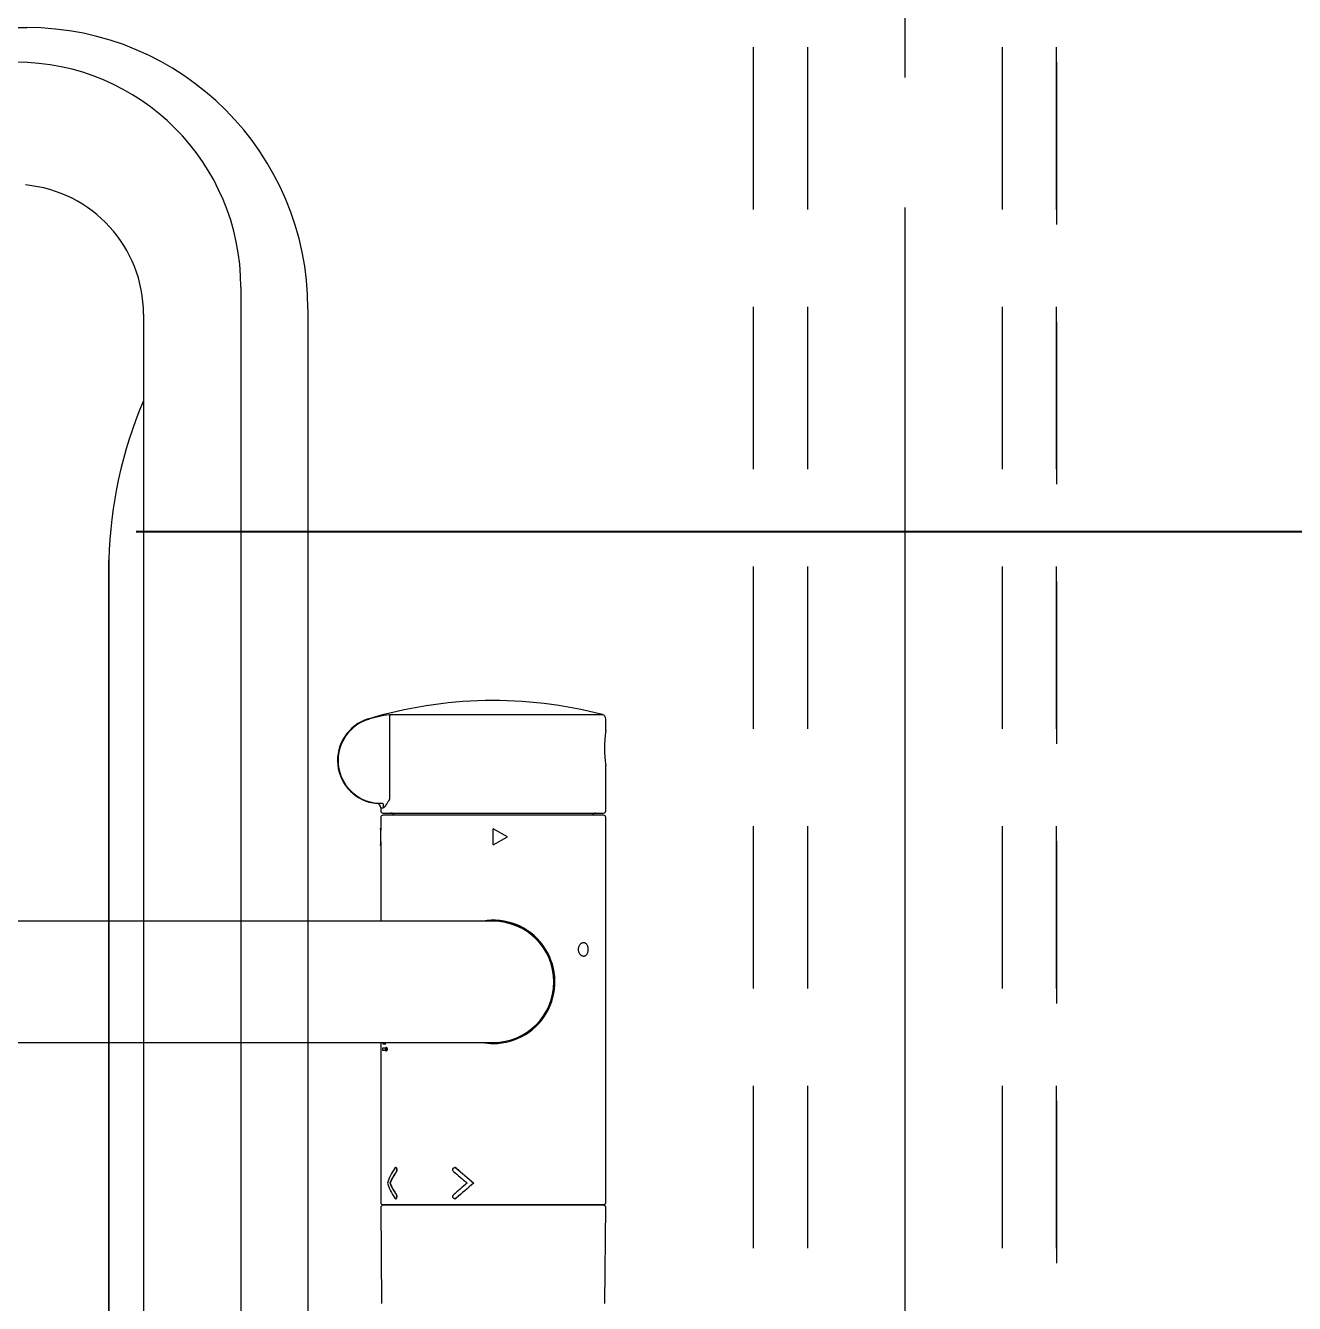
# Model space of a CAD drawing. Header units: millimetres. Extents: x 8300 to 125598, y -10383 to 40000.
# Drawn here: x 45196.7 to 45490, y 16023.2 to 16318.5 of the extents above; entities that cross this region are included whole.
import ezdxf

# ---------------------------------------------------------------- set-up
doc = ezdxf.new("R2010")
doc.units = ezdxf.units.MM
doc.header["$LTSCALE"] = 300
doc.linetypes.add('CADEWA_LINE5', pattern=[1.2, 0.9, -0.1, 0.1, -0.1])
doc.linetypes.add('DASH-S', pattern=[0.2, 0.125, -0.075])
doc.layers.add('E配T_その他－１', color=7, linetype='CONTINUOUS')
doc.layers.add('K建0_壁', color=7, linetype='CONTINUOUS')

# ---------------------------------------------------------------- blocks, each defined once
blk = doc.blocks.new('ZGroup340', base_point=(46020.26, 16993.26))
at = {"layer": 'E配T_その他－１', "color": 1, "linetype": 'CADEWA_LINE5', "lineweight": 40}
blk.add_line((47292.34, 16201.5), (44410.49, 16201.5), dxfattribs=at)

msp = doc.modelspace()

# ---------------------------------------------------------------- linework, layer by layer
at = {"layer": 'K建0_壁', "color": 250, "linetype": 'CADEWA_LINE5', "lineweight": -3}
msp.add_line((45400, 13846.46), (45400, 17945.76), dxfattribs=at)
at = {"layer": 'K建0_壁', "color": 250, "linetype": 'DASH-S', "lineweight": -3}
for p, q in [((45365, 15436), (45365, 16550)), ((45377.5, 15436), (45377.5, 16550)), ((45422.5, 15436), (45422.5, 16550)), ((45435, 16550), (45435, 15436)), ((45435, 15436), (45435, 16550))]:
    msp.add_line(p, q, dxfattribs=at)
at = {"layer": 'K建0_壁', "color": 250, "linetype": 'Continuous', "lineweight": -3}
for p, q in [((44841, 16318), (45197, 16318)), ((45246.5, 16258), (45246.5, 15907.5)), ((45224, 16251.76), (45224, 15907.5)), ((45262, 16253), (45262, 15562)), ((45275.96, 16158.24), (45276.26, 16158.24)), ((45280.89, 16158.29), (45280.89, 16139.72)), ((45281.58, 16159.26), (45330.1, 16159.26)), ((45330.84, 16155.54), (45330.84, 16158.29)), ((45330.84, 16137), (45330.84, 16147.5)), ((45278.49, 16138.71), (45277.94, 16138.71)), ((45278.84, 16137.71), (45279.38, 16137.71)), ((45278.84, 16137.71), (45278.84, 16137)), ((45279.34, 16136.5), (45330.34, 16136.5)), ((45278.84, 16135.5), (45278.84, 16132.5)), ((45330.34, 16136), (45279.34, 16136)), ((45330.84, 16046.5), (45330.84, 16135.5)), ((45278.79, 16133), (45278.79, 16132.5)), ((45278.8, 16132.5), (45278.79, 16132.5)), ((45278.8, 16132.5), (45278.8, 16129.5)), ((45308.09, 16131), (45304.84, 16132.88)), ((45304.84, 16129.13), (45304.84, 16132.88)), ((45304.84, 16129.13), (45308.09, 16131)), ((45278.8, 16129.5), (45278.79, 16129.5)), ((45278.79, 16129.5), (45278.79, 16129)), ((45278.84, 16129.84), (45278.84, 16111.5)), ((45200.84, 16111.5), (45098.42, 16111.5)), ((45304.84, 16111.5), (45200.84, 16111.5)), ((45098.42, 16083.5), (45200.84, 16083.5)), ((45200.84, 16083.5), (45304.84, 16083.5)), ((45278.84, 16083.5), (45278.84, 16046.5)), ((45279.87, 16083.5), (45279.87, 16083.11)), ((45279.92, 16083.11), (45279.92, 16083.5)), ((45279.32, 16081.65), (45279.32, 16082.26)), ((45279.87, 16083.11), (45279.45, 16083.11)), ((45279.87, 16083.11), (45279.92, 16083.11)), ((45279.88, 16082.26), (45279.92, 16082.26)), ((45279.88, 16081.65), (45279.92, 16081.65)), ((45279.92, 16081.65), (45279.92, 16082.26)), ((45280.16, 16082.36), (45280.11, 16082.36)), ((45280.11, 16081.55), (45280.16, 16081.55)), ((45282.32, 16054.6), (45282.27, 16054.6)), ((45282.44, 16053.72), (45282.48, 16053.72)), ((45295.97, 16054.6), (45295.96, 16054.6)), ((45296.26, 16054.49), (45296.27, 16054.49)), ((45280.94, 16051), (45280.99, 16051)), ((45300.32, 16051), (45300.33, 16051)), ((45282.44, 16048.29), (45282.48, 16048.29)), ((45279.34, 16046), (45278.85, 16045.5)), ((45278.85, 16045.5), (45279.04, 16023.2)), ((45279.34, 16046), (45330.34, 16046)), ((45330.34, 16046), (45279.34, 16046)), ((45282.27, 16047.4), (45282.32, 16047.4)), ((45295.96, 16047.4), (45295.97, 16047.4)), ((45296.26, 16047.52), (45296.27, 16047.52)), ((45330.84, 16045.5), (45330.34, 16046)), ((45330.65, 16023.2), (45330.84, 16045.5))]:
    msp.add_line(p, q, dxfattribs=at)
for points in [[(45216, 15907.5), (45216, 16195), (45216, 15907.5), (45216, 15620)], [(45326.75, 16105), (45326.76, 16105.12), (45326.76, 16105.23), (45326.76, 16105.34), (45326.75, 16105.45), (45326.73, 16105.56), (45326.7, 16105.67), (45326.66, 16105.77), (45326.62, 16105.87), (45326.55, 16106.01), (45326.46, 16106.15), (45326.35, 16106.28), (45326.22, 16106.39), (45326.16, 16106.43), (45326.1, 16106.46), (45326.03, 16106.49), (45325.96, 16106.51), (45325.83, 16106.54), (45325.7, 16106.54), (45325.56, 16106.53), (45325.43, 16106.5), (45325.36, 16106.47), (45325.29, 16106.44), (45325.23, 16106.41), (45325.16, 16106.37), (45325.02, 16106.26), (45324.9, 16106.14), (45324.8, 16106), (45324.7, 16105.86), (45324.64, 16105.76), (45324.6, 16105.66), (45324.55, 16105.55), (45324.52, 16105.45), (45324.47, 16105.23), (45324.46, 16105.01), (45324.47, 16104.78), (45324.52, 16104.56), (45324.55, 16104.46), (45324.59, 16104.35), (45324.64, 16104.25), (45324.7, 16104.15), (45324.79, 16104), (45324.9, 16103.87), (45325.02, 16103.75), (45325.16, 16103.64), (45325.22, 16103.6), (45325.29, 16103.57), (45325.36, 16103.54), (45325.44, 16103.51), (45325.57, 16103.48), (45325.7, 16103.47), (45325.83, 16103.47), (45325.96, 16103.5), (45326.03, 16103.52), (45326.1, 16103.55), (45326.16, 16103.58), (45326.22, 16103.62), (45326.35, 16103.72), (45326.45, 16103.85), (45326.54, 16103.99), (45326.62, 16104.14), (45326.66, 16104.24), (45326.7, 16104.34), (45326.73, 16104.45), (45326.75, 16104.56), (45326.76, 16104.67), (45326.76, 16104.78), (45326.76, 16104.89)], [(45280.24, 16081.96), (45280.24, 16081.97), (45280.24, 16081.98), (45280.24, 16081.99), (45280.24, 16082), (45280.24, 16082.01), (45280.24, 16082.02), (45280.23, 16082.04), (45280.23, 16082.05), (45280.23, 16082.06), (45280.23, 16082.07), (45280.23, 16082.08), (45280.23, 16082.09), (45280.23, 16082.1), (45280.23, 16082.11), (45280.23, 16082.12), (45280.22, 16082.13), (45280.22, 16082.14), (45280.22, 16082.15), (45280.22, 16082.16), (45280.22, 16082.17), (45280.21, 16082.18), (45280.21, 16082.19), (45280.21, 16082.2), (45280.21, 16082.21), (45280.21, 16082.21), (45280.2, 16082.22), (45280.2, 16082.23), (45280.2, 16082.24), (45280.2, 16082.25), (45280.19, 16082.26), (45280.19, 16082.26), (45280.19, 16082.27), (45280.18, 16082.28), (45280.18, 16082.28), (45280.18, 16082.29), (45280.18, 16082.3), (45280.17, 16082.3), (45280.17, 16082.31), (45280.17, 16082.31), (45280.16, 16082.32), (45280.16, 16082.32), (45280.16, 16082.33), (45280.15, 16082.33), (45280.15, 16082.34), (45280.15, 16082.34), (45280.14, 16082.34), (45280.14, 16082.34), (45280.14, 16082.35), (45280.13, 16082.35), (45280.13, 16082.35), (45280.13, 16082.35), (45280.12, 16082.36), (45280.12, 16082.36), (45280.11, 16082.36), (45280.11, 16082.36), (45280.11, 16082.36), (45280.1, 16082.36), (45280.1, 16082.36), (45280.1, 16082.36), (45280.09, 16082.35), (45280.09, 16082.35), (45280.09, 16082.35), (45280.08, 16082.35), (45280.08, 16082.35), (45280.08, 16082.35), (45280.07, 16082.34), (45280.07, 16082.34), (45280.07, 16082.34), (45280.06, 16082.33), (45280.06, 16082.33), (45280.06, 16082.32), (45280.05, 16082.32), (45280.05, 16082.31), (45280.05, 16082.31), (45280.04, 16082.3), (45280.04, 16082.3), (45280.04, 16082.29), (45280.03, 16082.28), (45280.03, 16082.28), (45280.03, 16082.27), (45280.03, 16082.26), (45280.02, 16082.25), (45280.02, 16082.25), (45280.02, 16082.24), (45280.02, 16082.23), (45280.01, 16082.22), (45280.01, 16082.21), (45280.01, 16082.21), (45280.01, 16082.2), (45280.01, 16082.19), (45280, 16082.18), (45280, 16082.17), (45280, 16082.16), (45280, 16082.15), (45280, 16082.14), (45280, 16082.13), (45279.99, 16082.12), (45279.99, 16082.11), (45279.99, 16082.1), (45279.99, 16082.09), (45279.99, 16082.08), (45279.99, 16082.06), (45279.99, 16082.05), (45279.99, 16082.04), (45279.99, 16082.03), (45279.99, 16082.02), (45279.99, 16082.01), (45279.99, 16082), (45279.98, 16081.99), (45279.98, 16081.98), (45279.98, 16081.96), (45279.98, 16081.95), (45279.98, 16081.94), (45279.98, 16081.93), (45279.98, 16081.92), (45279.98, 16081.91), (45279.99, 16081.9), (45279.99, 16081.89), (45279.99, 16081.87), (45279.99, 16081.86), (45279.99, 16081.85), (45279.99, 16081.84), (45279.99, 16081.83), (45279.99, 16081.82), (45279.99, 16081.81), (45279.99, 16081.8), (45279.99, 16081.79), (45280, 16081.78), (45280, 16081.77), (45280, 16081.76), (45280, 16081.75), (45280, 16081.74), (45280.01, 16081.73), (45280.01, 16081.72), (45280.01, 16081.71), (45280.01, 16081.7), (45280.01, 16081.69), (45280.02, 16081.68), (45280.02, 16081.68), (45280.02, 16081.67), (45280.02, 16081.66), (45280.03, 16081.65), (45280.03, 16081.65), (45280.03, 16081.64), (45280.03, 16081.63), (45280.04, 16081.63), (45280.04, 16081.62), (45280.04, 16081.61), (45280.04, 16081.61), (45280.05, 16081.6), (45280.05, 16081.6), (45280.05, 16081.59), (45280.06, 16081.59), (45280.06, 16081.58), (45280.06, 16081.58), (45280.07, 16081.58), (45280.07, 16081.57), (45280.07, 16081.57), (45280.08, 16081.57), (45280.08, 16081.56), (45280.08, 16081.56), (45280.09, 16081.56), (45280.09, 16081.56), (45280.09, 16081.55), (45280.1, 16081.55), (45280.1, 16081.55), (45280.11, 16081.55), (45280.11, 16081.55), (45280.11, 16081.55), (45280.12, 16081.55), (45280.12, 16081.55), (45280.12, 16081.56), (45280.13, 16081.56), (45280.13, 16081.56), (45280.13, 16081.56), (45280.14, 16081.56), (45280.14, 16081.57), (45280.14, 16081.57), (45280.15, 16081.57), (45280.15, 16081.58), (45280.15, 16081.58), (45280.16, 16081.59), (45280.16, 16081.59), (45280.16, 16081.59), (45280.17, 16081.6), (45280.17, 16081.61), (45280.17, 16081.61), (45280.18, 16081.62), (45280.18, 16081.62), (45280.18, 16081.63), (45280.19, 16081.64), (45280.19, 16081.65), (45280.19, 16081.65), (45280.19, 16081.66), (45280.2, 16081.67), (45280.2, 16081.67), (45280.2, 16081.68), (45280.21, 16081.69), (45280.21, 16081.7), (45280.21, 16081.71), (45280.21, 16081.72), (45280.21, 16081.73), (45280.22, 16081.74), (45280.22, 16081.75), (45280.22, 16081.76), (45280.22, 16081.77), (45280.22, 16081.78), (45280.22, 16081.79), (45280.23, 16081.8), (45280.23, 16081.81), (45280.23, 16081.82), (45280.23, 16081.83), (45280.23, 16081.84), (45280.23, 16081.85), (45280.23, 16081.86), (45280.23, 16081.87), (45280.23, 16081.88), (45280.23, 16081.89), (45280.23, 16081.89), (45280.24, 16081.9), (45280.24, 16081.91), (45280.24, 16081.91), (45280.24, 16081.92), (45280.24, 16081.93), (45280.24, 16081.93), (45280.24, 16081.94), (45280.24, 16081.95)]]:
    msp.add_lwpolyline(points, close=True, dxfattribs=at)
for points in [[(45281.58, 16159.26), (45281.37, 16159.24), (45281.17, 16159.21), (45281.01, 16159.16), (45280.89, 16159.07), (45280.83, 16158.92), (45280.82, 16158.74), (45280.85, 16158.52), (45280.89, 16158.29)], [(45330.84, 16155.49), (45330.84, 16155.49), (45330.84, 16155.5), (45330.84, 16155.5), (45330.84, 16155.5)], [(45280.89, 16139.72), (45280.85, 16139.67), (45280.81, 16139.61), (45280.77, 16139.55), (45280.74, 16139.5), (45280.7, 16139.44), (45280.66, 16139.38), (45280.63, 16139.32), (45280.59, 16139.26), (45280.52, 16139.15), (45280.45, 16139.04), (45280.38, 16138.93), (45280.31, 16138.82), (45280.28, 16138.76), (45280.25, 16138.71), (45280.21, 16138.65), (45280.18, 16138.6), (45280.14, 16138.53), (45280.09, 16138.45), (45280.04, 16138.38), (45279.99, 16138.31), (45279.98, 16138.29), (45279.96, 16138.26), (45279.95, 16138.24), (45279.93, 16138.22), (45279.9, 16138.18), (45279.87, 16138.13), (45279.84, 16138.09), (45279.81, 16138.05), (45279.8, 16138.03), (45279.78, 16138.01), (45279.77, 16138), (45279.75, 16137.98), (45279.71, 16137.93), (45279.67, 16137.88), (45279.63, 16137.84), (45279.58, 16137.79), (45279.56, 16137.76), (45279.53, 16137.74), (45279.51, 16137.72), (45279.48, 16137.71), (45279.46, 16137.71), (45279.43, 16137.71), (45279.41, 16137.71), (45279.38, 16137.71), (45279.44, 16137.99), (45279.47, 16138.25), (45279.46, 16138.47), (45279.38, 16138.62), (45279.23, 16138.71), (45279.02, 16138.74), (45278.77, 16138.73), (45278.49, 16138.71)], [(45278.75, 16131.22), (45278.75, 16131.22), (45278.76, 16131.22), (45278.76, 16131.22), (45278.77, 16131.23), (45278.77, 16131.23), (45278.78, 16131.23), (45278.78, 16131.23), (45278.79, 16131.23), (45278.79, 16131.24), (45278.79, 16131.24), (45278.8, 16131.24), (45278.8, 16131.24)], [(45279.45, 16083.11), (45279.44, 16083.11), (45279.44, 16083.11), (45279.43, 16083.11), (45279.43, 16083.11), (45279.42, 16083.12), (45279.42, 16083.12), (45279.41, 16083.13), (45279.41, 16083.14), (45279.4, 16083.15), (45279.4, 16083.16), (45279.39, 16083.17), (45279.39, 16083.18)], [(45279.32, 16082.26), (45279.88, 16082.26), (45279.88, 16081.65), (45279.32, 16081.65)], [(45280.16, 16082.36), (45280.16, 16082.36), (45280.16, 16082.36), (45280.17, 16082.36), (45280.17, 16082.36), (45280.18, 16082.35), (45280.18, 16082.35), (45280.18, 16082.35), (45280.19, 16082.35), (45280.19, 16082.34), (45280.19, 16082.34), (45280.2, 16082.34), (45280.2, 16082.33), (45280.2, 16082.33), (45280.21, 16082.33), (45280.21, 16082.32), (45280.21, 16082.32), (45280.22, 16082.31), (45280.22, 16082.31), (45280.22, 16082.3), (45280.23, 16082.29), (45280.23, 16082.29), (45280.23, 16082.28), (45280.23, 16082.27), (45280.24, 16082.27), (45280.24, 16082.26), (45280.24, 16082.25), (45280.25, 16082.24), (45280.25, 16082.24), (45280.25, 16082.23), (45280.25, 16082.22), (45280.26, 16082.21), (45280.26, 16082.2), (45280.26, 16082.19), (45280.26, 16082.18), (45280.26, 16082.17), (45280.27, 16082.16), (45280.27, 16082.15), (45280.27, 16082.15), (45280.27, 16082.14), (45280.27, 16082.13), (45280.27, 16082.12), (45280.28, 16082.1), (45280.28, 16082.09), (45280.28, 16082.08), (45280.28, 16082.07), (45280.28, 16082.06), (45280.28, 16082.05), (45280.28, 16082.04), (45280.28, 16082.03), (45280.28, 16082.03), (45280.28, 16082.02), (45280.28, 16082.01), (45280.28, 16082), (45280.28, 16082), (45280.28, 16081.99), (45280.28, 16081.98), (45280.28, 16081.98), (45280.28, 16081.97), (45280.28, 16081.96), (45280.28, 16081.96)], [(45280.28, 16081.96), (45280.28, 16081.94), (45280.28, 16081.93), (45280.28, 16081.92), (45280.28, 16081.91), (45280.28, 16081.9), (45280.28, 16081.89), (45280.28, 16081.88), (45280.28, 16081.87), (45280.28, 16081.85), (45280.28, 16081.84), (45280.28, 16081.83), (45280.28, 16081.82), (45280.28, 16081.81), (45280.28, 16081.8), (45280.27, 16081.79), (45280.27, 16081.78), (45280.27, 16081.77), (45280.27, 16081.76), (45280.27, 16081.75), (45280.27, 16081.74), (45280.26, 16081.73), (45280.26, 16081.72), (45280.26, 16081.71), (45280.26, 16081.71), (45280.25, 16081.7), (45280.25, 16081.69), (45280.25, 16081.68), (45280.25, 16081.67), (45280.24, 16081.66), (45280.24, 16081.66), (45280.24, 16081.65), (45280.24, 16081.64), (45280.23, 16081.63), (45280.23, 16081.63), (45280.23, 16081.62), (45280.22, 16081.62), (45280.22, 16081.61), (45280.22, 16081.6), (45280.21, 16081.6), (45280.21, 16081.59), (45280.21, 16081.59), (45280.21, 16081.58), (45280.2, 16081.58), (45280.2, 16081.57), (45280.19, 16081.57), (45280.19, 16081.57), (45280.19, 16081.57), (45280.18, 16081.56), (45280.18, 16081.56), (45280.18, 16081.56), (45280.18, 16081.56), (45280.17, 16081.56), (45280.17, 16081.56), (45280.17, 16081.56), (45280.17, 16081.56), (45280.17, 16081.55), (45280.16, 16081.55), (45280.16, 16081.55), (45280.16, 16081.55), (45280.16, 16081.55)], [(45282.11, 16054.49), (45281.84, 16054.06), (45281.57, 16053.63), (45281.32, 16053.2), (45281.09, 16052.76), (45280.89, 16052.33), (45280.7, 16051.89), (45280.53, 16051.45), (45280.37, 16051)], [(45282.44, 16053.72), (45282.22, 16053.39), (45282, 16053.05), (45281.8, 16052.72), (45281.6, 16052.37), (45281.42, 16052.04), (45281.26, 16051.7), (45281.1, 16051.35), (45280.94, 16051), (45281.1, 16050.66), (45281.26, 16050.31), (45281.42, 16049.97), (45281.6, 16049.63), (45281.8, 16049.29), (45282, 16048.95), (45282.22, 16048.62), (45282.44, 16048.29), (45282.44, 16048.28), (45282.45, 16048.27), (45282.45, 16048.26), (45282.46, 16048.25), (45282.46, 16048.24), (45282.47, 16048.23), (45282.47, 16048.22), (45282.48, 16048.21), (45282.48, 16048.2), (45282.49, 16048.18), (45282.49, 16048.17), (45282.49, 16048.16), (45282.5, 16048.15), (45282.5, 16048.14), (45282.51, 16048.13), (45282.51, 16048.11), (45282.51, 16048.1), (45282.52, 16048.09), (45282.52, 16048.07), (45282.52, 16048.06), (45282.52, 16048.05), (45282.52, 16048.03), (45282.52, 16048.02), (45282.53, 16048), (45282.53, 16047.99), (45282.53, 16047.98), (45282.53, 16047.96), (45282.53, 16047.95), (45282.53, 16047.94), (45282.53, 16047.92), (45282.53, 16047.91), (45282.53, 16047.89), (45282.53, 16047.88), (45282.53, 16047.87), (45282.53, 16047.85), (45282.53, 16047.84), (45282.53, 16047.82), (45282.53, 16047.81), (45282.53, 16047.8), (45282.53, 16047.78), (45282.52, 16047.77), (45282.52, 16047.76), (45282.52, 16047.74), (45282.52, 16047.73), (45282.51, 16047.72), (45282.51, 16047.71), (45282.51, 16047.69), (45282.5, 16047.68), (45282.5, 16047.67), (45282.5, 16047.66), (45282.49, 16047.64), (45282.49, 16047.63), (45282.49, 16047.62), (45282.48, 16047.61), (45282.48, 16047.6), (45282.47, 16047.59), (45282.47, 16047.58), (45282.46, 16047.57), (45282.46, 16047.56), (45282.45, 16047.55), (45282.45, 16047.54), (45282.44, 16047.53), (45282.44, 16047.52), (45282.43, 16047.51), (45282.43, 16047.5), (45282.42, 16047.49), (45282.42, 16047.48), (45282.41, 16047.48), (45282.4, 16047.47), (45282.4, 16047.46), (45282.39, 16047.46), (45282.38, 16047.45), (45282.38, 16047.45), (45282.37, 16047.44), (45282.36, 16047.43), (45282.36, 16047.43), (45282.35, 16047.42), (45282.34, 16047.42), (45282.34, 16047.42), (45282.33, 16047.41), (45282.32, 16047.41), (45282.31, 16047.41), (45282.31, 16047.41), (45282.3, 16047.41), (45282.29, 16047.4), (45282.29, 16047.4), (45282.28, 16047.4), (45282.27, 16047.4), (45282.26, 16047.4), (45282.26, 16047.4), (45282.25, 16047.4), (45282.24, 16047.4), (45282.23, 16047.41), (45282.23, 16047.41), (45282.22, 16047.41), (45282.21, 16047.42), (45282.21, 16047.42), (45282.2, 16047.42), (45282.19, 16047.43), (45282.19, 16047.43), (45282.18, 16047.44), (45282.17, 16047.44), (45282.17, 16047.45), (45282.16, 16047.45), (45282.15, 16047.46), (45282.15, 16047.47), (45282.14, 16047.48), (45282.14, 16047.49), (45282.13, 16047.49), (45282.13, 16047.49), (45282.13, 16047.49), (45282.13, 16047.5), (45282.13, 16047.5), (45282.12, 16047.5), (45282.12, 16047.5), (45282.12, 16047.51), (45282.12, 16047.51), (45282.12, 16047.51), (45282.11, 16047.52), (45282.11, 16047.52)], [(45282.48, 16053.72), (45282.27, 16053.39), (45282.05, 16053.05), (45281.84, 16052.72), (45281.65, 16052.37), (45281.47, 16052.04), (45281.3, 16051.7), (45281.15, 16051.35), (45280.99, 16051)], [(45282.11, 16054.49), (45282.12, 16054.5), (45282.12, 16054.51), (45282.13, 16054.51), (45282.13, 16054.52), (45282.14, 16054.53), (45282.15, 16054.54), (45282.15, 16054.55), (45282.16, 16054.55), (45282.17, 16054.56), (45282.17, 16054.56), (45282.18, 16054.57), (45282.19, 16054.57), (45282.19, 16054.58), (45282.2, 16054.58), (45282.21, 16054.59), (45282.21, 16054.59), (45282.22, 16054.6), (45282.23, 16054.6), (45282.23, 16054.6), (45282.24, 16054.6), (45282.25, 16054.6), (45282.25, 16054.6), (45282.26, 16054.6), (45282.27, 16054.6), (45282.28, 16054.6), (45282.28, 16054.6), (45282.29, 16054.6), (45282.3, 16054.6), (45282.31, 16054.6), (45282.31, 16054.6), (45282.32, 16054.6), (45282.33, 16054.6), (45282.33, 16054.59), (45282.34, 16054.59), (45282.35, 16054.58), (45282.35, 16054.58), (45282.36, 16054.57), (45282.37, 16054.57), (45282.38, 16054.56), (45282.38, 16054.56), (45282.39, 16054.55), (45282.4, 16054.55), (45282.4, 16054.54), (45282.41, 16054.53), (45282.41, 16054.52), (45282.42, 16054.51), (45282.43, 16054.5), (45282.43, 16054.5), (45282.44, 16054.49), (45282.44, 16054.48), (45282.45, 16054.47), (45282.45, 16054.46), (45282.46, 16054.45), (45282.47, 16054.44), (45282.47, 16054.43), (45282.48, 16054.42), (45282.48, 16054.41), (45282.48, 16054.39), (45282.49, 16054.38), (45282.49, 16054.37), (45282.5, 16054.36), (45282.5, 16054.35), (45282.5, 16054.33), (45282.51, 16054.32), (45282.51, 16054.31), (45282.51, 16054.29), (45282.52, 16054.28), (45282.52, 16054.27), (45282.52, 16054.25), (45282.52, 16054.24), (45282.52, 16054.23), (45282.52, 16054.21), (45282.53, 16054.2), (45282.53, 16054.19), (45282.53, 16054.17), (45282.53, 16054.16), (45282.53, 16054.14), (45282.53, 16054.13), (45282.53, 16054.12), (45282.53, 16054.1), (45282.53, 16054.09), (45282.53, 16054.07), (45282.53, 16054.06), (45282.53, 16054.05), (45282.53, 16054.03), (45282.53, 16054.02), (45282.53, 16054.01), (45282.53, 16053.99), (45282.52, 16053.98), (45282.52, 16053.96), (45282.52, 16053.95), (45282.52, 16053.94), (45282.52, 16053.93), (45282.51, 16053.91), (45282.51, 16053.9), (45282.51, 16053.89), (45282.5, 16053.88), (45282.5, 16053.86), (45282.5, 16053.85), (45282.49, 16053.84), (45282.49, 16053.83), (45282.49, 16053.82), (45282.48, 16053.8), (45282.48, 16053.79), (45282.47, 16053.78), (45282.47, 16053.77), (45282.46, 16053.76), (45282.46, 16053.75), (45282.45, 16053.75), (45282.45, 16053.75), (45282.45, 16053.74), (45282.45, 16053.74), (45282.45, 16053.74), (45282.45, 16053.74), (45282.45, 16053.73), (45282.44, 16053.73), (45282.44, 16053.73), (45282.44, 16053.72), (45282.44, 16053.72), (45282.44, 16053.72)], [(45282.48, 16053.72), (45282.49, 16053.73), (45282.5, 16053.74), (45282.5, 16053.75), (45282.51, 16053.75), (45282.51, 16053.77), (45282.52, 16053.78), (45282.52, 16053.79), (45282.53, 16053.8), (45282.53, 16053.81), (45282.53, 16053.82), (45282.54, 16053.83), (45282.54, 16053.85), (45282.55, 16053.86), (45282.55, 16053.87), (45282.55, 16053.88), (45282.56, 16053.89), (45282.56, 16053.91), (45282.56, 16053.92), (45282.57, 16053.93), (45282.57, 16053.95), (45282.57, 16053.96), (45282.57, 16053.97), (45282.57, 16053.99), (45282.57, 16054), (45282.58, 16054.02), (45282.58, 16054.03), (45282.58, 16054.04), (45282.58, 16054.06), (45282.58, 16054.07), (45282.58, 16054.09), (45282.58, 16054.1), (45282.58, 16054.11), (45282.58, 16054.13), (45282.58, 16054.14), (45282.58, 16054.15), (45282.58, 16054.17), (45282.58, 16054.18), (45282.58, 16054.2), (45282.57, 16054.21), (45282.57, 16054.22), (45282.57, 16054.24), (45282.57, 16054.25), (45282.57, 16054.26), (45282.56, 16054.28), (45282.56, 16054.29), (45282.56, 16054.3), (45282.55, 16054.31), (45282.55, 16054.33), (45282.55, 16054.34), (45282.55, 16054.35), (45282.54, 16054.36), (45282.54, 16054.38), (45282.53, 16054.39), (45282.53, 16054.4), (45282.53, 16054.41), (45282.52, 16054.42), (45282.52, 16054.43), (45282.51, 16054.44), (45282.51, 16054.45), (45282.5, 16054.46), (45282.5, 16054.47), (45282.49, 16054.48), (45282.49, 16054.49), (45282.48, 16054.5), (45282.48, 16054.51), (45282.47, 16054.52), (45282.46, 16054.52), (45282.46, 16054.53), (45282.45, 16054.54), (45282.44, 16054.54), (45282.44, 16054.55), (45282.43, 16054.55), (45282.42, 16054.56), (45282.42, 16054.57), (45282.41, 16054.57), (45282.4, 16054.58), (45282.4, 16054.58), (45282.39, 16054.59), (45282.38, 16054.59), (45282.38, 16054.59), (45282.37, 16054.6), (45282.36, 16054.6), (45282.35, 16054.6), (45282.35, 16054.6), (45282.35, 16054.6), (45282.34, 16054.6), (45282.34, 16054.6), (45282.34, 16054.6), (45282.34, 16054.6), (45282.33, 16054.6), (45282.33, 16054.6), (45282.33, 16054.6), (45282.33, 16054.6), (45282.33, 16054.6), (45282.32, 16054.6), (45282.32, 16054.6)], [(45295.65, 16053.72), (45295.64, 16053.73), (45295.63, 16053.74), (45295.62, 16053.75), (45295.61, 16053.75), (45295.6, 16053.77), (45295.59, 16053.78), (45295.58, 16053.79), (45295.58, 16053.8), (45295.57, 16053.81), (45295.56, 16053.82), (45295.56, 16053.83), (45295.55, 16053.85), (45295.54, 16053.86), (45295.54, 16053.87), (45295.53, 16053.88), (45295.52, 16053.89), (45295.52, 16053.91), (45295.51, 16053.92), (45295.51, 16053.93), (45295.5, 16053.95), (45295.5, 16053.96), (45295.5, 16053.97), (45295.49, 16053.99), (45295.49, 16054), (45295.49, 16054.02), (45295.49, 16054.03), (45295.48, 16054.04), (45295.48, 16054.06), (45295.48, 16054.07), (45295.48, 16054.09), (45295.48, 16054.1), (45295.48, 16054.11), (45295.48, 16054.13), (45295.48, 16054.14), (45295.48, 16054.15), (45295.49, 16054.17), (45295.49, 16054.18), (45295.49, 16054.2), (45295.49, 16054.21), (45295.49, 16054.22), (45295.5, 16054.24), (45295.5, 16054.25), (45295.5, 16054.26), (45295.51, 16054.28), (45295.51, 16054.29), (45295.52, 16054.3), (45295.53, 16054.31), (45295.53, 16054.33), (45295.54, 16054.34), (45295.54, 16054.35), (45295.55, 16054.36), (45295.55, 16054.38), (45295.56, 16054.39), (45295.57, 16054.4), (45295.58, 16054.41), (45295.59, 16054.42), (45295.59, 16054.43), (45295.6, 16054.44), (45295.61, 16054.45), (45295.62, 16054.46), (45295.63, 16054.47), (45295.64, 16054.48), (45295.65, 16054.49), (45295.66, 16054.5), (45295.67, 16054.51), (45295.68, 16054.52), (45295.69, 16054.52), (45295.7, 16054.53), (45295.72, 16054.54), (45295.73, 16054.54), (45295.74, 16054.55), (45295.75, 16054.55), (45295.76, 16054.56), (45295.78, 16054.57), (45295.79, 16054.57), (45295.8, 16054.58), (45295.81, 16054.58), (45295.83, 16054.59), (45295.84, 16054.59), (45295.85, 16054.59), (45295.87, 16054.6), (45295.88, 16054.6), (45295.89, 16054.6), (45295.91, 16054.6), (45295.92, 16054.6), (45295.93, 16054.6), (45295.95, 16054.61), (45295.96, 16054.61), (45295.97, 16054.61), (45295.99, 16054.61), (45296, 16054.61), (45296.02, 16054.6), (45296.03, 16054.6), (45296.04, 16054.6), (45296.06, 16054.59), (45296.07, 16054.59), (45296.08, 16054.59), (45296.1, 16054.58), (45296.11, 16054.58), (45296.12, 16054.58), (45296.14, 16054.57), (45296.15, 16054.57), (45296.16, 16054.56), (45296.17, 16054.55), (45296.19, 16054.55), (45296.2, 16054.54), (45296.21, 16054.53), (45296.22, 16054.52), (45296.22, 16054.52), (45296.23, 16054.52), (45296.23, 16054.51), (45296.23, 16054.51), (45296.24, 16054.51), (45296.24, 16054.51), (45296.25, 16054.5), (45296.25, 16054.5), (45296.25, 16054.5), (45296.26, 16054.49), (45296.26, 16054.49), (45296.26, 16054.49)], [(45295.65, 16053.72), (45296.04, 16053.38), (45296.42, 16053.04), (45296.81, 16052.71), (45297.19, 16052.37), (45297.59, 16052.03), (45297.99, 16051.69), (45298.39, 16051.34), (45298.79, 16051)], [(45296.27, 16054.49), (45296.26, 16054.5), (45296.25, 16054.51), (45296.24, 16054.52), (45296.23, 16054.52), (45296.22, 16054.53), (45296.21, 16054.54), (45296.2, 16054.55), (45296.18, 16054.55), (45296.17, 16054.56), (45296.16, 16054.56), (45296.14, 16054.57), (45296.13, 16054.57), (45296.12, 16054.58), (45296.11, 16054.58), (45296.09, 16054.59), (45296.08, 16054.59), (45296.07, 16054.6), (45296.05, 16054.6), (45296.04, 16054.6), (45296.03, 16054.6), (45296.01, 16054.6), (45296, 16054.6), (45295.99, 16054.6), (45295.97, 16054.6)], [(45296.26, 16054.49), (45296.76, 16054.05), (45297.25, 16053.62), (45297.75, 16053.19), (45298.25, 16052.76), (45298.77, 16052.32), (45299.28, 16051.88), (45299.8, 16051.44), (45300.32, 16051), (45299.8, 16050.57), (45299.28, 16050.13), (45298.77, 16049.69), (45298.25, 16049.25), (45297.75, 16048.82), (45297.25, 16048.39), (45296.76, 16047.95), (45296.26, 16047.52)], [(45296.27, 16054.49), (45296.77, 16054.05), (45297.26, 16053.62), (45297.76, 16053.19), (45298.26, 16052.76), (45298.77, 16052.32), (45299.29, 16051.88), (45299.81, 16051.44), (45300.33, 16051)], [(45280.37, 16051), (45280.53, 16050.56), (45280.7, 16050.12), (45280.89, 16049.68), (45281.09, 16049.25), (45281.32, 16048.81), (45281.57, 16048.37), (45281.84, 16047.94), (45282.11, 16047.52)], [(45280.99, 16051), (45281.15, 16050.66), (45281.3, 16050.31), (45281.47, 16049.97), (45281.65, 16049.63), (45281.84, 16049.29), (45282.05, 16048.95), (45282.27, 16048.62), (45282.48, 16048.29)], [(45298.79, 16051), (45298.39, 16050.66), (45297.99, 16050.32), (45297.59, 16049.98), (45297.19, 16049.63), (45296.81, 16049.3), (45296.42, 16048.96), (45296.04, 16048.63), (45295.65, 16048.29)], [(45300.33, 16051), (45299.81, 16050.57), (45299.29, 16050.13), (45298.77, 16049.69), (45298.26, 16049.25), (45297.76, 16048.82), (45297.26, 16048.39), (45296.77, 16047.95), (45296.27, 16047.52)], [(45282.32, 16047.4), (45282.33, 16047.4), (45282.33, 16047.4), (45282.34, 16047.4), (45282.35, 16047.4), (45282.36, 16047.4), (45282.36, 16047.41), (45282.37, 16047.41), (45282.38, 16047.41), (45282.38, 16047.42), (45282.39, 16047.42), (45282.4, 16047.43), (45282.4, 16047.43), (45282.41, 16047.43), (45282.42, 16047.44), (45282.42, 16047.44), (45282.43, 16047.45), (45282.44, 16047.45), (45282.44, 16047.46), (45282.45, 16047.47), (45282.46, 16047.48), (45282.46, 16047.48), (45282.47, 16047.49), (45282.47, 16047.5), (45282.48, 16047.51), (45282.49, 16047.52), (45282.49, 16047.53), (45282.5, 16047.54), (45282.5, 16047.55), (45282.51, 16047.56), (45282.51, 16047.57), (45282.52, 16047.58), (45282.52, 16047.59), (45282.53, 16047.6), (45282.53, 16047.61), (45282.54, 16047.63), (45282.54, 16047.64), (45282.54, 16047.65), (45282.55, 16047.66), (45282.55, 16047.67), (45282.55, 16047.69), (45282.56, 16047.7), (45282.56, 16047.71), (45282.56, 16047.73), (45282.57, 16047.74), (45282.57, 16047.75), (45282.57, 16047.77), (45282.57, 16047.78), (45282.57, 16047.79), (45282.57, 16047.81), (45282.58, 16047.82), (45282.58, 16047.83), (45282.58, 16047.85), (45282.58, 16047.86), (45282.58, 16047.88), (45282.58, 16047.89), (45282.58, 16047.91), (45282.58, 16047.92), (45282.58, 16047.93), (45282.58, 16047.95), (45282.58, 16047.96), (45282.58, 16047.97), (45282.58, 16047.99), (45282.58, 16048), (45282.57, 16048.01), (45282.57, 16048.03), (45282.57, 16048.04), (45282.57, 16048.06), (45282.57, 16048.07), (45282.56, 16048.08), (45282.56, 16048.09), (45282.56, 16048.11), (45282.55, 16048.12), (45282.55, 16048.13), (45282.55, 16048.14), (45282.54, 16048.16), (45282.54, 16048.17), (45282.54, 16048.18), (45282.53, 16048.19), (45282.53, 16048.2), (45282.52, 16048.21), (45282.52, 16048.22), (45282.51, 16048.23), (45282.51, 16048.24), (45282.5, 16048.25), (45282.5, 16048.26), (45282.5, 16048.26), (45282.5, 16048.26), (45282.5, 16048.27), (45282.5, 16048.27), (45282.49, 16048.27), (45282.49, 16048.27), (45282.49, 16048.28), (45282.49, 16048.28), (45282.49, 16048.28), (45282.49, 16048.28), (45282.48, 16048.29)], [(45296.26, 16047.52), (45296.25, 16047.51), (45296.24, 16047.5), (45296.23, 16047.49), (45296.22, 16047.48), (45296.21, 16047.48), (45296.2, 16047.47), (45296.19, 16047.46), (45296.17, 16047.45), (45296.16, 16047.45), (45296.15, 16047.44), (45296.14, 16047.44), (45296.12, 16047.43), (45296.11, 16047.43), (45296.1, 16047.42), (45296.09, 16047.42), (45296.07, 16047.42), (45296.06, 16047.41), (45296.05, 16047.41), (45296.03, 16047.41), (45296.02, 16047.4), (45296.01, 16047.4), (45295.99, 16047.4), (45295.98, 16047.4), (45295.97, 16047.4), (45295.95, 16047.4), (45295.94, 16047.4), (45295.92, 16047.4), (45295.91, 16047.4), (45295.9, 16047.4), (45295.88, 16047.41), (45295.87, 16047.41), (45295.86, 16047.41), (45295.84, 16047.42), (45295.83, 16047.42), (45295.82, 16047.43), (45295.81, 16047.43), (45295.79, 16047.43), (45295.78, 16047.44), (45295.77, 16047.44), (45295.75, 16047.45), (45295.74, 16047.45), (45295.73, 16047.46), (45295.72, 16047.47), (45295.7, 16047.48), (45295.69, 16047.48), (45295.68, 16047.49), (45295.67, 16047.5), (45295.66, 16047.51), (45295.65, 16047.52), (45295.64, 16047.53), (45295.63, 16047.54), (45295.62, 16047.55), (45295.61, 16047.56), (45295.6, 16047.57), (45295.59, 16047.58), (45295.58, 16047.59), (45295.58, 16047.6), (45295.57, 16047.61), (45295.56, 16047.63), (45295.55, 16047.64), (45295.55, 16047.65), (45295.54, 16047.66), (45295.53, 16047.67), (45295.53, 16047.69), (45295.52, 16047.7), (45295.51, 16047.71), (45295.51, 16047.73), (45295.5, 16047.74), (45295.5, 16047.75), (45295.5, 16047.77), (45295.5, 16047.78), (45295.49, 16047.79), (45295.49, 16047.81), (45295.49, 16047.82), (45295.48, 16047.83), (45295.48, 16047.85), (45295.48, 16047.86), (45295.48, 16047.88), (45295.48, 16047.89), (45295.48, 16047.91), (45295.48, 16047.92), (45295.48, 16047.93), (45295.48, 16047.95), (45295.48, 16047.96), (45295.49, 16047.97), (45295.49, 16047.99), (45295.49, 16048), (45295.49, 16048.01), (45295.49, 16048.03), (45295.5, 16048.04), (45295.5, 16048.06), (45295.51, 16048.07), (45295.51, 16048.08), (45295.52, 16048.09), (45295.52, 16048.11), (45295.53, 16048.12), (45295.53, 16048.13), (45295.54, 16048.14), (45295.54, 16048.16), (45295.55, 16048.17), (45295.56, 16048.18), (45295.56, 16048.19), (45295.57, 16048.2), (45295.58, 16048.21), (45295.59, 16048.22), (45295.6, 16048.23), (45295.61, 16048.24), (45295.62, 16048.25), (45295.62, 16048.26), (45295.62, 16048.26), (45295.63, 16048.26), (45295.63, 16048.27), (45295.63, 16048.27), (45295.63, 16048.27), (45295.64, 16048.27), (45295.64, 16048.28), (45295.64, 16048.28), (45295.65, 16048.28), (45295.65, 16048.28), (45295.65, 16048.29)], [(45295.97, 16047.4), (45295.98, 16047.4), (45295.98, 16047.4), (45295.99, 16047.4), (45296, 16047.4), (45296.01, 16047.4), (45296.02, 16047.41), (45296.03, 16047.41), (45296.04, 16047.41), (45296.05, 16047.41), (45296.06, 16047.41), (45296.07, 16047.41), (45296.08, 16047.42), (45296.09, 16047.42), (45296.1, 16047.42), (45296.12, 16047.43), (45296.13, 16047.43), (45296.14, 16047.44), (45296.16, 16047.44), (45296.17, 16047.45), (45296.18, 16047.45), (45296.19, 16047.46), (45296.21, 16047.47), (45296.22, 16047.48), (45296.23, 16047.49), (45296.23, 16047.49), (45296.24, 16047.49), (45296.24, 16047.49), (45296.24, 16047.5), (45296.25, 16047.5), (45296.25, 16047.5), (45296.25, 16047.5), (45296.26, 16047.51), (45296.26, 16047.51), (45296.27, 16047.51), (45296.27, 16047.52), (45296.27, 16047.52)]]:
    msp.add_lwpolyline(points, dxfattribs=at)
for centre, radius, start, end in [((45197, 16253), 65, 0, 90), ((45194.5, 16258), 52, 0, 90), ((45194, 16251.76), 30, 0, 84.7575), ((45314.49, 16192.82), 98.51, 156.7144, 178.7298), ((45304.84, 16062.5), 100, 75.373, 106.7914), ((45278.84, 16148.67), 10, 106.7914, 264.7841), ((45278.86, 16148.71), 9.87, 105.2936, 144.0458), ((45283.63, 16134.23), 25.12, 94.6906, 107.0718), ((45329.84, 16158.29), 1, 0, 75.373), ((45278.95, 16148.67), 9.97, 144.1131, 215.8869), ((45355.91, 16151.5), 25.39, 170.822, 189.178), ((45279, 16148.78), 10.08, 216.2142, 267.103), ((45277.84, 16137.71), 1, 0, 84.7841), ((45279.34, 16137), 0.5, 180, 270), ((45281.14, 16135.5), 1, 30, 90), ((45328.54, 16135.5), 1, 90, 150), ((45330.34, 16137), 0.5, 270, 0), ((45279.34, 16135.5), 0.5, 90, 180), ((45322.34, 16131), 7.5, 41.8103, 43.4379), ((45330.34, 16135.5), 0.5, 0, 90), ((45252.83, 16131), 26.05, 355.5962, 4.4038), ((45304.84, 16097.5), 14.25, 270, 99.8676), ((45304.84, 16097.5), 14.1, 6.8371, 96.8279), ((45304.84, 16097.5), 14, 0, 90), ((45317.36, 16099), 1.5, 344.6054, 6.8371), ((45304.84, 16097.5), 14, 270, 0), ((45281.1, 16083.72), 1.79, 187.1576, 197.4565), ((45304.84, 16097.5), 14.25, 259.6255, 270), ((45279.34, 16046.5), 0.5, 180, 270), ((45330.34, 16046.5), 0.5, 270, 0)]:
    msp.add_arc(centre, radius, start, end, dxfattribs=at)

# ---------------------------------------------------------------- block references
at = {"layer": 'E配T_その他－１', "linetype": 'Continuous', "lineweight": -3}
msp.add_blockref('ZGroup340', (46020.26, 16993.26), dxfattribs=at)

doc.saveas('drawing.dxf')
